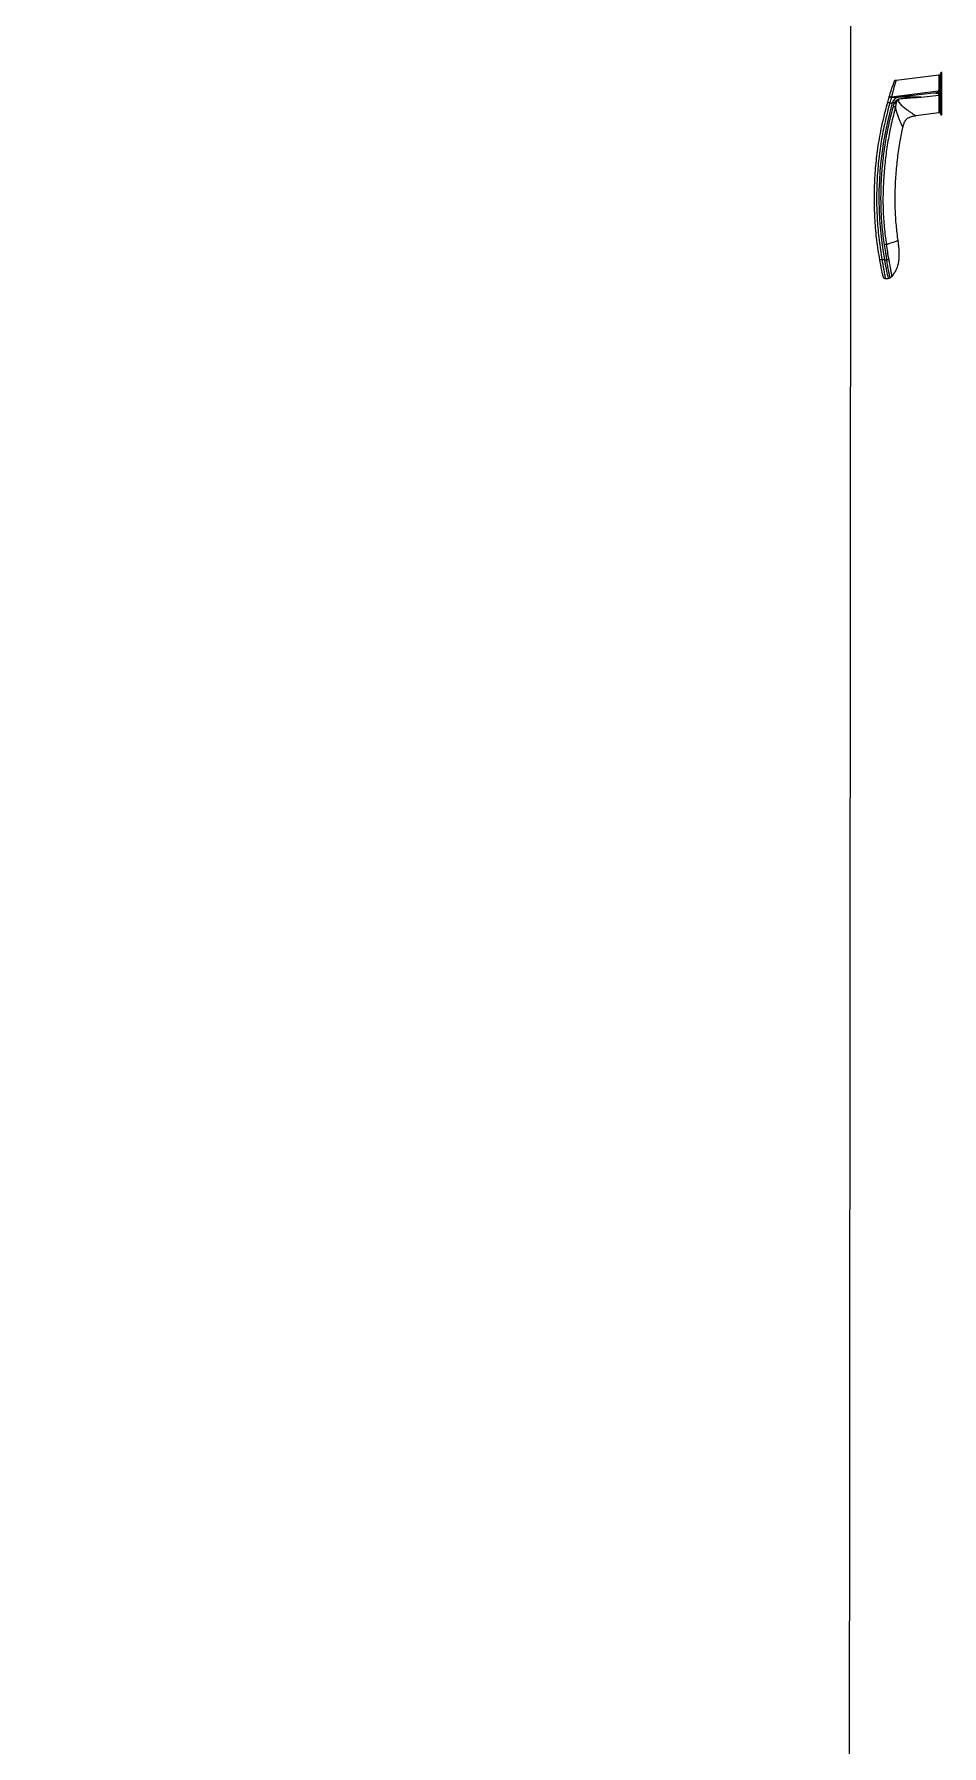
# Model space of a CAD drawing. Header units: millimetres. Extents: x 106699 to 122058, y 158555 to 162844.
# Drawn here: x 113908.3 to 113950.2, y 159861.7 to 159940.9 of the extents above; entities that cross this region are included whole.
import ezdxf

# ---------------------------------------------------------------- set-up
doc = ezdxf.new("R2010")
doc.units = ezdxf.units.MM
doc.layers.add('300_Z4_FCD_F03$0$3-EXT-PRF', color=231, linetype='Continuous')
doc.layers.add('300_Z4_STR_F03$0$AUDIT_D_220920114151-103', color=251, linetype='Continuous', lineweight=5)
doc.layers.add('area', color=200, linetype='Continuous', plot=False)

# ---------------------------------------------------------------- blocks, each defined once
blk = doc.blocks.new('COLUMN')
at = {"layer": '300_Z4_STR_F03$0$AUDIT_D_220920114151-103', "true_color": 0x303030}
h = blk.add_hatch(color=250, dxfattribs=at)
h.dxf.hatch_style = 1
h.paths.add_polyline_path([(104767.618, 177818.405), (104852.616, 177818.405), (104852.616, 177903.408), (104767.618, 177903.408)])
h.paths.add_polyline_path([(104052.618, 177903.405), (104052.618, 177818.405), (103967.618, 177818.405), (103967.618, 177903.405)])
edge = h.paths.add_edge_path()
edge.add_line((104052.618, 177498.405), (104052.618, 177438.405))
h.paths.add_polyline_path([(103967.618, 177498.405), (104052.618, 177498.405), (104052.618, 177438.405), (103967.618, 177438.405)])
h.paths.add_polyline_path([(104852.618, 177438.405), (104767.618, 177438.405), (104767.618, 177498.405), (104852.618, 177498.405)])
h.paths.add_polyline_path([(104852.618, 177018.405), (104767.618, 177018.405), (104767.618, 177103.405), (104852.618, 177103.405)])
h.paths.add_polyline_path([(103967.618, 176233.405), (103967.618, 176318.405), (104052.618, 176318.405), (104052.618, 176233.405)])
h.paths.add_polyline_path([(103967.618, 177103.405), (104052.618, 177103.405), (104052.618, 177018.405), (103967.618, 177018.405)])
blk = doc.blocks.new('A$C23cbbed9')
at = {"layer": '300_Z4_FCD_F03$0$3-EXT-PRF', "linetype": 'Continuous', "lineweight": 25}
for p, q in [((1.016, 78.49), (2.99, 78.733)), ((2.99, 78.733), (2.99, 78.044)), ((3.018, 78.479), (3.011, 78.479)), ((3.018, 78.526), (3.02, 78.536)), ((3.018, 78.493), (3.018, 78.526)), ((3.019, 78.499), (3.018, 78.489)), ((3.039, 78.688), (3.02, 78.631)), ((3.029, 78.547), (3.026, 78.538)), ((3.029, 78.547), (3.029, 78.263)), ((3.039, 78.585), (3.039, 78.688)), ((3.083, 78.818), (3.048, 78.716)), ((3.048, 78.606), (3.048, 78.716)), ((3.083, 76.887), (3.083, 78.818)), ((3.127, 78.833), (3.102, 78.832)), ((3.102, 78.832), (3.102, 76.873)), ((3.127, 76.872), (3.127, 78.833)), ((0.698, 77.708), (0.7, 77.717)), ((0.799, 77.702), (0.796, 77.691)), ((0.796, 77.691), (1.132, 77.692)), ((0.796, 77.691), (0.797, 77.687)), ((2.967, 77.968), (0.799, 77.702)), ((2.742, 77.89), (1.132, 77.692)), ((2.173, 77.693), (1.132, 77.692)), ((2.173, 77.693), (2.99, 77.793)), ((2.867, 77.905), (2.742, 77.89)), ((2.99, 77.854), (2.742, 77.89)), ((2.93, 77.929), (2.99, 77.92)), ((2.99, 78.037), (2.99, 78.044)), ((2.991, 78.037), (2.99, 78.037)), ((2.99, 78.037), (2.99, 78.037)), ((2.99, 77.92), (2.99, 77.921)), ((2.99, 77.921), (2.991, 77.921)), ((2.99, 77.854), (2.99, 77.92)), ((2.99, 77.854), (2.99, 77.854)), ((2.99, 77.793), (2.99, 77.854)), ((2.99, 77.854), (2.99, 77.854)), ((2.991, 77.921), (2.991, 78.037)), ((3.011, 78.034), (3.011, 77.918)), ((3.011, 77.918), (3.011, 77.855)), ((3.011, 77.855), (3.011, 77.794)), ((3.018, 78.229), (3.019, 78.235)), ((3.018, 78.229), (3.018, 78.223)), ((3.02, 78.226), (3.018, 78.22)), ((3.018, 77.805), (3.018, 78.023)), ((3.019, 78.235), (3.023, 78.235)), ((3.02, 78.024), (3.02, 77.804)), ((3.041, 78.262), (3.022, 78.233)), ((3.026, 78.258), (3.029, 78.263)), ((3.026, 78.258), (3.038, 78.257)), ((3.039, 77.45), (3.039, 78.255)), ((3.047, 78.28), (3.041, 78.281)), ((3.048, 77.432), (3.048, 78.272)), ((0.727, 77.44), (0.838, 77.44)), ((0.951, 77.44), (0.838, 77.44)), ((2.991, 76.967), (2.99, 76.967)), ((2.992, 76.967), (2.991, 76.967)), ((3.011, 77.226), (3.018, 77.226)), ((3.018, 77.485), (3.02, 77.479)), ((3.018, 77.482), (3.018, 77.476)), ((3.019, 77.47), (3.018, 77.476)), ((3.018, 77.216), (3.019, 77.206)), ((3.018, 77.215), (3.018, 77.212)), ((3.018, 77.214), (3.018, 77.212)), ((3.018, 77.179), (3.018, 77.212)), ((3.02, 77.169), (3.018, 77.179)), ((3.019, 77.47), (3.023, 77.47)), ((3.02, 77.074), (3.039, 77.017)), ((3.022, 77.472), (3.041, 77.443)), ((3.029, 77.442), (3.026, 77.447)), ((3.026, 77.447), (3.038, 77.447)), ((3.026, 77.167), (3.029, 77.158)), ((3.029, 77.442), (3.029, 77.158)), ((3.039, 77.017), (3.039, 77.12)), ((3.041, 77.424), (3.047, 77.425)), ((3.048, 76.989), (3.048, 77.098)), ((3.048, 76.989), (3.083, 76.887)), ((3.102, 76.873), (3.127, 76.872)), ((0.362, 70.175), (0.471, 70.175)), ((0.516, 69.306), (0.652, 69.303)), ((0.652, 69.303), (0.736, 69.333))]:
    blk.add_line(p, q, dxfattribs=at)
at = {"layer": '300_Z4_FCD_F03$0$3-EXT-PRF', "linetype": 'Continuous', "lineweight": 25, "flags": 128}
for points in [[(3.02, 78.536), (3.031, 78.564), (3.039, 78.585)], [(3.029, 78.547), (3.032, 78.553), (3.037, 78.567), (3.041, 78.578)], [(3.039, 78.255), (3.028, 78.238), (3.02, 78.226)], [(3.041, 78.281), (3.037, 78.275), (3.029, 78.263)], [(2.99, 76.967), (2.275, 76.879), (1.927, 76.837)], [(3.02, 77.479), (3.031, 77.462), (3.039, 77.45)], [(3.039, 77.12), (3.028, 77.149), (3.02, 77.169)], [(3.029, 77.442), (3.032, 77.438), (3.037, 77.43), (3.041, 77.424)], [(3.041, 77.127), (3.037, 77.138), (3.029, 77.158)]]:
    blk.add_lwpolyline(points, dxfattribs=at)
at = {"layer": '300_Z4_FCD_F03$0$3-EXT-PRF', "linetype": 'Continuous', "lineweight": 25}
for centre, radius, start, end in [((2.99, 78.712), 0.021, 0, 90), ((3.053, 78.62), 0.035, 161.27421, 180), ((3.025, 78.527), 0.00696, 186.7638, 240.07431), ((3.03, 78.537), 0.0102, 186.6951, 229.90911), ((3.056, 78.683), 0.0175, 114.67722, 161.27421), ((3.054, 78.579), 0.0159, 120.51277, 157.87556), ((3.048, 78.586), 0.00873, 184.27378, 225.35312), ((3.103, 78.811), 0.021, 91.5, 161.27421), ((1.175, 77.344), 0.35, 97, 164.06527), ((2.85, 78.044), 0.14, 277, 327.13094), ((2.995, 77.929), 0.0752, 266.01259, 282.11589), ((2.995, 77.875), 0.0462, 70.5397, 96.06326), ((3.032, 78.226), 0.0123, 146.51883, 181.24747), ((3.051, 78.255), 0.0123, 146.489, 181.2008), ((3.051, 78.244), 0.016, 98.89283, 137.31304), ((3.056, 78.252), 0.0175, 114.67722, 146.14429), ((16.342, 73.014), 16.123, 164.06527, 190.14029), ((2.99, 76.988), 0.021, 269.99545, 359.99423), ((2.99, 76.988), 0.0206, 269.83976, 276.99445), ((2.99, 76.988), 0.021, 277, 0), ((3.025, 77.178), 0.007, 119.28075, 173.16375), ((3.053, 77.085), 0.035, 180, 198.72579), ((3.032, 77.479), 0.0123, 178.75165, 213.49293), ((3.03, 77.168), 0.0104, 128.43693, 173.07075), ((3.051, 77.461), 0.016, 222.70187, 261.08724), ((3.051, 77.45), 0.0123, 178.79444, 213.51576), ((3.048, 77.119), 0.00872, 134.77831, 175.74099), ((3.054, 77.126), 0.0159, 202.13333, 239.60443), ((3.056, 77.022), 0.0175, 198.72579, 245.32278), ((3.056, 77.453), 0.0175, 213.85571, 245.32278), ((3.103, 76.894), 0.021, 198.72579, 268.5)]:
    blk.add_arc(centre, radius, start, end, dxfattribs=at)
blk.add_ellipse((2.99, 77.879), major_axis=(-0.004, -0.356), ratio=0.000772, start_param=1.502203, end_param=1.688799, dxfattribs=at)
for points, knots in [([(1.016, 78.49), (1.015, 78.487), (1.014, 78.483), (1.006, 78.456), (0.998, 78.429), (0.988, 78.396), (0.976, 78.356), (0.963, 78.309), (0.948, 78.257), (0.932, 78.201), (0.916, 78.142), (0.897, 78.075), (0.878, 78.005), (0.858, 77.931), (0.84, 77.861), (0.82, 77.784), (0.807, 77.732), (0.799, 77.702)], [0, 0, 0, 0, 0.124492, 0.187832, 0.251975, 0.311587, 0.373187, 0.436834, 0.50258, 0.559249, 0.619604, 0.683665, 0.751448, 0.809876, 0.875404, 0.927645, 1, 1, 1, 1]), ([(0.929, 78.421), (0.934, 78.432), (0.941, 78.451), (0.959, 78.473), (0.984, 78.486), (1.004, 78.489), (1.016, 78.49)], [0, 0, 0, 0, 0.301285, 0.500002, 0.698716, 1, 1, 1, 1]), ([(3.011, 78.712), (3.011, 78.712), (3.011, 78.711), (3.011, 78.696), (3.011, 78.654), (3.011, 78.588), (3.011, 78.494), (3.011, 78.375), (3.011, 78.238), (3.011, 78.125), (3.011, 78.056), (3.011, 78.034)], [0, 0, 0, 0, 0.032124, 0.1564, 0.280677, 0.404926, 0.529179, 0.689124, 0.815595, 0.942069, 1, 1, 1, 1]), ([(3.026, 78.538), (3.025, 78.535), (3.023, 78.528), (3.02, 78.515), (3.019, 78.505), (3.019, 78.499)], [0, 0, 0, 0, 0.253074, 0.506147, 1, 1, 1, 1]), ([(3.048, 78.606), (3.048, 78.605), (3.048, 78.603), (3.047, 78.597), (3.045, 78.59), (3.043, 78.583), (3.042, 78.579), (3.041, 78.578)], [0, 0, 0, 0, 0.200221, 0.400291, 0.604805, 0.818438, 1, 1, 1, 1]), ([(0.628, 77.468), (0.639, 77.508), (0.658, 77.574), (0.682, 77.654), (0.693, 77.694), (0.698, 77.708)], [0, 0, 0, 0, 0.500005, 0.826011, 1, 1, 1, 1]), ([(0.698, 77.708), (0.698, 77.709), (0.699, 77.712), (0.707, 77.713), (0.718, 77.712), (0.736, 77.708), (0.762, 77.701), (0.782, 77.695), (0.796, 77.691)], [0, 0, 0, 0, 0.248869, 0.37256, 0.497653, 0.623008, 0.748525, 1, 1, 1, 1]), ([(0.698, 77.708), (0.698, 77.709), (0.699, 77.71), (0.706, 77.711), (0.718, 77.709), (0.736, 77.705), (0.762, 77.697), (0.783, 77.691), (0.797, 77.687)], [0, 0, 0, 0, 0.250523, 0.375521, 0.500335, 0.62505, 0.749723, 1, 1, 1, 1]), ([(0.7, 77.717), (0.714, 77.763), (0.742, 77.855), (0.783, 77.986), (0.822, 78.106), (0.858, 78.212), (0.888, 78.301), (0.911, 78.369), (0.927, 78.413), (0.928, 78.418), (0.929, 78.421)], [0, 0, 0, 0, 0.126015, 0.251184, 0.376395, 0.50128, 0.626452, 0.750842, 0.875656, 1, 1, 1, 1]), ([(0.7, 77.717), (0.701, 77.719), (0.703, 77.722), (0.713, 77.723), (0.722, 77.722), (0.734, 77.719), (0.76, 77.713), (0.782, 77.707), (0.799, 77.702)], [0, 0, 0, 0, 0.311916, 0.412778, 0.5, 0.587221, 0.688084, 1, 1, 1, 1]), ([(0.797, 77.687), (0.796, 77.684), (0.795, 77.677), (0.791, 77.665), (0.786, 77.647), (0.776, 77.611), (0.756, 77.541), (0.738, 77.48), (0.727, 77.44)], [0, 0, 0, 0, 0.044603, 0.078765, 0.14319, 0.267814, 0.513038, 1, 1, 1, 1]), ([(1.144, 77.619), (1.264, 77.633), (1.505, 77.66), (1.821, 77.686), (2.039, 77.691), (2.141, 77.692), (2.168, 77.693), (2.173, 77.693), (2.173, 77.693)], [0, 0, 0, 0, 0.352254, 0.7043529, 0.9195741, 0.9857777, 0.999996, 1, 1, 1, 1]), ([(2.99, 78.037), (2.988, 78.024), (2.985, 77.999), (2.973, 77.978), (2.967, 77.968)], [0, 0, 0, 0, 0.54657, 1, 1, 1, 1]), ([(2.99, 77.793), (2.993, 77.793), (2.998, 77.793), (3.005, 77.793), (3.01, 77.794), (3.011, 77.794), (3.011, 77.794)], [0, 0, 0, 0, 0.2499999, 0.4999994, 0.7500003, 1, 1, 1, 1]), ([(2.99, 77.793), (2.99, 77.738), (2.99, 77.63), (2.99, 77.475), (2.99, 77.333), (2.99, 77.208), (2.99, 77.106), (2.99, 77.03), (2.99, 76.979), (2.99, 76.971), (2.99, 76.967)], [0, 0, 0, 0, 0.125487, 0.250054, 0.375368, 0.499919, 0.625239, 0.749897, 0.875085, 1, 1, 1, 1]), ([(3.011, 78.034), (3.011, 78.034), (3.011, 78.034), (3.01, 78.035), (3.008, 78.036), (3.004, 78.037), (2.998, 78.037), (2.993, 78.037), (2.991, 78.037)], [0, 0, 0, 0, 0.0231892, 0.1226972, 0.3423125, 0.5616382, 0.7808153, 1, 1, 1, 1]), ([(3.011, 77.794), (3.011, 77.755), (3.011, 77.667), (3.011, 77.535), (3.011, 77.404), (3.011, 77.286), (3.011, 77.183), (3.011, 77.1), (3.011, 77.038), (3.011, 76.998), (3.011, 76.992), (3.011, 76.988)], [0, 0, 0, 0, 0.092998, 0.207197, 0.321392, 0.434718, 0.548039, 0.661019, 0.773998, 0.886999, 1, 1, 1, 1]), ([(3.022, 78.233), (3.021, 78.231), (3.019, 78.228), (3.017, 78.223), (3.018, 78.22), (3.018, 78.22)], [0, 0, 0, 0, 0.335363, 0.968194, 1, 1, 1, 1]), ([(3.019, 78.235), (3.019, 78.237), (3.019, 78.241), (3.022, 78.248), (3.024, 78.254), (3.026, 78.258)], [0, 0, 0, 0, 0.253026, 0.5060501, 1, 1, 1, 1]), ([(3.041, 78.281), (3.042, 78.282), (3.044, 78.284), (3.046, 78.283), (3.048, 78.281), (3.048, 78.277), (3.048, 78.274), (3.048, 78.272)], [0, 0, 0, 0, 0.225763, 0.451671, 0.672772, 0.883995, 1, 1, 1, 1]), ([(0.26, 70.157), (0.211, 70.461), (0.114, 71.069), (0.033, 71.988), (0, 72.911), (0.021, 73.834), (0.093, 74.755), (0.218, 75.669), (0.391, 76.576), (0.549, 77.171), (0.628, 77.468)], [0, 0, 0, 0, 0.1250001, 0.2500001, 0.375, 0.5000001, 0.625, 0.7500001, 0.875, 1, 1, 1, 1]), ([(0.727, 77.44), (0.648, 77.145), (0.491, 76.554), (0.319, 75.651), (0.195, 74.742), (0.124, 73.827), (0.103, 72.91), (0.136, 71.993), (0.216, 71.08), (0.313, 70.477), (0.362, 70.175)], [0, 0, 0, 0, 0.125087, 0.250101, 0.37525, 0.500244, 0.625377, 0.750263, 0.875005, 1, 1, 1, 1]), ([(0.476, 70.863), (0.44, 71.129), (0.367, 71.662), (0.317, 72.469), (0.311, 73.276), (0.346, 74.083), (0.419, 74.887), (0.533, 75.688), (0.685, 76.483), (0.82, 77.004), (0.888, 77.266)], [0, 0, 0, 0, 0.124756, 0.249725, 0.374812, 0.499639, 0.624539, 0.749687, 0.874812, 1, 1, 1, 1]), ([(0.988, 77.238), (0.92, 76.979), (0.785, 76.46), (0.632, 75.671), (0.517, 74.876), (0.442, 74.077), (0.403, 73.275), (0.407, 72.472), (0.454, 71.67), (0.527, 71.141), (0.563, 70.876)], [0, 0, 0, 0, 0.125163, 0.250246, 0.375386, 0.500334, 0.625221, 0.750309, 0.87521, 1, 1, 1, 1]), ([(0.628, 77.468), (0.628, 77.468), (0.628, 77.468), (0.638, 77.466), (0.647, 77.463), (0.66, 77.459), (0.686, 77.452), (0.709, 77.445), (0.727, 77.44)], [0, 0, 0, 0, 0.31327, 0.413647, 0.5, 0.586353, 0.68673, 1, 1, 1, 1]), ([(0.888, 77.266), (0.897, 77.296), (0.914, 77.356), (0.939, 77.413), (0.951, 77.44)], [0, 0, 0, 0, 0.51428, 1, 1, 1, 1]), ([(0.988, 77.238), (0.971, 77.243), (0.939, 77.251), (0.905, 77.261), (0.888, 77.266)], [0, 0, 0, 0, 0.5, 1, 1, 1, 1]), ([(0.951, 77.44), (0.951, 77.44), (0.966, 77.47), (1, 77.528), (1.066, 77.581), (1.113, 77.605), (1.132, 77.614), (1.137, 77.616), (1.139, 77.617), (1.14, 77.618), (1.141, 77.619), (1.141, 77.619), (1.141, 77.619), (1.141, 77.619)], [0, 0, 0, 0, 0.0000153, 0.3731847, 0.7483284, 0.926779, 0.9624609, 0.98156, 0.9885208, 0.9930471, 0.9975817, 0.9992579, 1, 1, 1, 1]), ([(1.013, 77.411), (1.003, 77.416), (0.982, 77.426), (0.961, 77.435), (0.951, 77.44)], [0, 0, 0, 0, 0.500001, 1, 1, 1, 1]), ([(1.013, 77.411), (1.008, 77.383), (0.998, 77.326), (0.991, 77.268), (0.988, 77.238)], [0, 0, 0, 0, 0.485099, 1, 1, 1, 1]), ([(1.328, 76.292), (1.326, 76.296), (1.322, 76.306), (1.291, 76.375), (1.245, 76.477), (1.189, 76.611), (1.127, 76.77), (1.071, 76.932), (1.023, 77.089), (0.999, 77.188), (0.988, 77.238)], [0, 0, 0, 0, 0.11248, 0.233004, 0.36169, 0.497415, 0.637996, 0.782935, 0.889126, 1, 1, 1, 1]), ([(1.142, 77.619), (1.142, 77.619), (1.142, 77.619), (1.141, 77.618), (1.141, 77.617), (1.14, 77.616), (1.137, 77.614), (1.133, 77.611), (1.117, 77.597), (1.079, 77.563), (1.036, 77.498), (1.02, 77.439), (1.013, 77.411)], [0, 0, 0, 0, 0.001161, 0.003561, 0.009316, 0.014615, 0.022507, 0.04371, 0.083574, 0.275673, 0.652166, 1, 1, 1, 1]), ([(1.144, 77.619), (1.137, 77.604), (1.123, 77.575), (1.117, 77.528), (1.127, 77.482), (1.162, 77.428), (1.218, 77.366), (1.317, 77.275), (1.446, 77.171), (1.593, 77.061), (1.725, 76.968), (1.816, 76.907), (1.872, 76.871), (1.902, 76.852), (1.923, 76.839), (1.926, 76.837), (1.927, 76.837)], [0, 0, 0, 0, 0.031118, 0.060017, 0.088357, 0.118309, 0.18216, 0.248362, 0.381733, 0.514591, 0.643558, 0.767595, 0.827634, 0.886169, 0.943226, 1, 1, 1, 1]), ([(2.991, 76.967), (2.991, 76.967), (2.99, 76.967), (2.99, 76.967), (2.99, 76.967)], [0, 0, 0, 0, 0.086113, 1, 1, 1, 1]), ([(3.018, 77.485), (3.018, 77.483), (3.018, 77.479), (3.02, 77.476), (3.021, 77.475)], [0, 0, 0, 0, 0.474586, 1, 1, 1, 1]), ([(3.026, 77.447), (3.025, 77.449), (3.023, 77.453), (3.02, 77.46), (3.019, 77.466), (3.019, 77.47)], [0, 0, 0, 0, 0.253076, 0.506151, 1, 1, 1, 1]), ([(3.019, 77.206), (3.019, 77.203), (3.019, 77.196), (3.022, 77.183), (3.024, 77.173), (3.026, 77.167)], [0, 0, 0, 0, 0.253022, 0.506044, 1, 1, 1, 1]), ([(3.048, 77.432), (3.048, 77.431), (3.048, 77.427), (3.047, 77.423), (3.045, 77.421), (3.043, 77.422), (3.042, 77.424), (3.041, 77.424)], [0, 0, 0, 0, 0.20023, 0.400295, 0.604814, 0.818441, 1, 1, 1, 1]), ([(3.041, 77.127), (3.042, 77.125), (3.044, 77.121), (3.046, 77.113), (3.048, 77.106), (3.048, 77.101), (3.048, 77.099), (3.048, 77.098)], [0, 0, 0, 0, 0.225758, 0.451678, 0.672777, 0.883996, 1, 1, 1, 1]), ([(1.109, 71.067), (1.079, 71.294), (1.014, 71.78), (0.971, 72.533), (0.968, 73.319), (1.007, 74.106), (1.083, 74.889), (1.188, 75.619), (1.287, 76.083), (1.331, 76.291)], [0, 0, 0, 0, 0.130804, 0.27993, 0.42967, 0.579614, 0.729288, 0.87837, 1, 1, 1, 1]), ([(1.328, 76.292), (1.337, 76.327), (1.352, 76.392), (1.379, 76.478), (1.411, 76.556), (1.453, 76.629), (1.51, 76.694), (1.58, 76.744), (1.656, 76.779), (1.737, 76.803), (1.825, 76.823), (1.891, 76.832), (1.927, 76.837)], [0, 0, 0, 0, 0.123084, 0.221769, 0.303912, 0.407659, 0.5, 0.592341, 0.696089, 0.778231, 0.876916, 1, 1, 1, 1]), ([(0.564, 70.876), (0.55, 70.874), (0.521, 70.87), (0.491, 70.865), (0.476, 70.863)], [0, 0, 0, 0, 0.5, 1, 1, 1, 1]), ([(0.581, 70.17), (0.577, 70.228), (0.57, 70.343), (0.521, 70.572), (0.494, 70.747), (0.476, 70.863)], [0, 0, 0, 0, 0.244835, 0.496464, 1, 1, 1, 1]), ([(0.564, 70.876), (0.571, 70.879), (0.588, 70.885), (0.619, 70.896), (0.686, 70.919), (0.781, 70.952), (0.889, 70.99), (0.981, 71.022), (1.052, 71.047), (1.094, 71.062), (1.112, 71.068), (1.107, 71.067), (1.107, 71.066)], [0, 0, 0, 0, 0.022146, 0.053652, 0.099799, 0.238143, 0.384319, 0.536545, 0.692067, 0.847323, 0.999031, 1, 1, 1, 1]), ([(0.564, 70.876), (0.582, 70.76), (0.605, 70.616), (0.621, 70.442), (0.633, 70.352), (0.665, 70.266), (0.671, 70.203), (0.673, 70.173)], [0, 0, 0, 0, 0.492322, 0.61423, 0.737327, 0.870902, 1, 1, 1, 1]), ([(0.81, 69.382), (0.851, 69.434), (0.93, 69.532), (1.022, 69.688), (1.078, 69.828), (1.111, 69.946), (1.129, 70.037), (1.14, 70.107), (1.147, 70.168), (1.153, 70.234), (1.158, 70.325), (1.16, 70.433), (1.157, 70.559), (1.149, 70.701), (1.133, 70.873), (1.117, 70.998), (1.107, 71.067)], [0, 0, 0, 0, 0.111824, 0.213093, 0.305423, 0.367264, 0.420097, 0.461103, 0.487919, 0.523586, 0.574035, 0.642105, 0.707089, 0.786442, 0.882941, 1, 1, 1, 1]), ([(0.362, 70.175), (0.344, 70.172), (0.32, 70.168), (0.293, 70.163), (0.28, 70.161), (0.271, 70.159), (0.261, 70.157), (0.261, 70.157), (0.26, 70.157)], [0, 0, 0, 0, 0.313285, 0.413657, 0.500001, 0.586343, 0.686716, 1, 1, 1, 1]), ([(0.416, 69.387), (0.416, 69.39), (0.414, 69.396), (0.404, 69.442), (0.388, 69.513), (0.367, 69.609), (0.343, 69.726), (0.316, 69.861), (0.288, 70.006), (0.269, 70.107), (0.26, 70.157)], [0, 0, 0, 0, 0.124397, 0.249168, 0.374155, 0.498764, 0.624211, 0.749052, 0.874665, 1, 1, 1, 1]), ([(0.362, 70.175), (0.371, 70.118), (0.389, 70.004), (0.417, 69.84), (0.444, 69.688), (0.468, 69.555), (0.489, 69.447), (0.505, 69.366), (0.514, 69.319), (0.518, 69.3), (0.517, 69.306), (0.517, 69.306)], [0, 0, 0, 0, 0.124835, 0.250122, 0.374821, 0.500263, 0.62496, 0.750073, 0.874979, 0.999511, 1, 1, 1, 1]), ([(0.471, 70.175), (0.482, 70.114), (0.504, 69.994), (0.534, 69.843), (0.558, 69.726), (0.576, 69.637), (0.597, 69.541), (0.618, 69.447), (0.637, 69.365), (0.648, 69.317), (0.653, 69.298), (0.652, 69.303), (0.652, 69.303)], [0, 0, 0, 0, 0.134443, 0.262542, 0.344506, 0.423671, 0.500053, 0.623592, 0.747973, 0.873254, 0.999491, 1, 1, 1, 1]), ([(0.471, 70.175), (0.471, 70.174), (0.471, 70.173), (0.474, 70.17), (0.48, 70.166), (0.504, 70.162), (0.539, 70.165), (0.569, 70.169), (0.581, 70.17)], [0, 0, 0, 0, 0.024633, 0.049172, 0.090974, 0.206477, 0.692295, 1, 1, 1, 1]), ([(0.673, 70.173), (0.659, 70.172), (0.63, 70.171), (0.598, 70.171), (0.582, 70.17)], [0, 0, 0, 0, 0.498672, 1, 1, 1, 1]), ([(0.736, 69.333), (0.736, 69.336), (0.735, 69.341), (0.726, 69.383), (0.713, 69.444), (0.7, 69.508), (0.691, 69.55), (0.689, 69.561), (0.687, 69.573), (0.678, 69.617), (0.661, 69.704), (0.637, 69.826), (0.614, 69.953), (0.595, 70.066), (0.585, 70.139), (0.582, 70.17)], [0, 0, 0, 0, 0.120507, 0.227961, 0.338516, 0.45049, 0.478369, 0.485336, 0.487078, 0.517549, 0.627379, 0.740433, 0.83457, 0.93069, 1, 1, 1, 1]), ([(0.673, 70.173), (0.678, 70.146), (0.689, 70.08), (0.708, 69.976), (0.729, 69.859), (0.75, 69.742), (0.765, 69.66), (0.773, 69.617), (0.775, 69.606), (0.777, 69.596), (0.784, 69.555), (0.795, 69.495), (0.805, 69.436), (0.813, 69.395), (0.814, 69.39), (0.814, 69.387)], [0, 0, 0, 0, 0.064639, 0.158899, 0.254724, 0.36529, 0.478817, 0.509447, 0.511199, 0.518203, 0.546236, 0.658873, 0.767107, 0.87842, 1, 1, 1, 1]), ([(0.416, 69.387), (0.42, 69.373), (0.425, 69.353), (0.437, 69.332), (0.447, 69.322), (0.459, 69.315), (0.482, 69.307), (0.502, 69.306), (0.517, 69.306)], [0, 0, 0, 0, 0.306272, 0.409183, 0.500001, 0.590815, 0.693729, 1, 1, 1, 1]), ([(0.814, 69.387), (0.803, 69.376), (0.781, 69.352), (0.751, 69.339), (0.736, 69.333)], [0, 0, 0, 0, 0.500002, 1, 1, 1, 1])]:
    blk.add_open_spline(points, degree=3, knots=knots, dxfattribs=at)

msp = doc.modelspace()

# ---------------------------------------------------------------- linework, layer by layer
at = {"layer": 'area'}
msp.add_lwpolyline([(113592.548, 159792.981), (113592.548, 160124.698), (113946.172, 160124.698), (113945.969, 159857.936), (113889.172, 159857.98), (113889.172, 159792.981), (113592.548, 159792.981)], dxfattribs=at)

# ---------------------------------------------------------------- block references
at = {"rotation": 90}
msp.add_blockref('COLUMN', (290210.777, 55802.164), dxfattribs=at)
msp.add_blockref('A$C23cbbed9', (113947.121, 159860.338))

doc.saveas('drawing.dxf')
